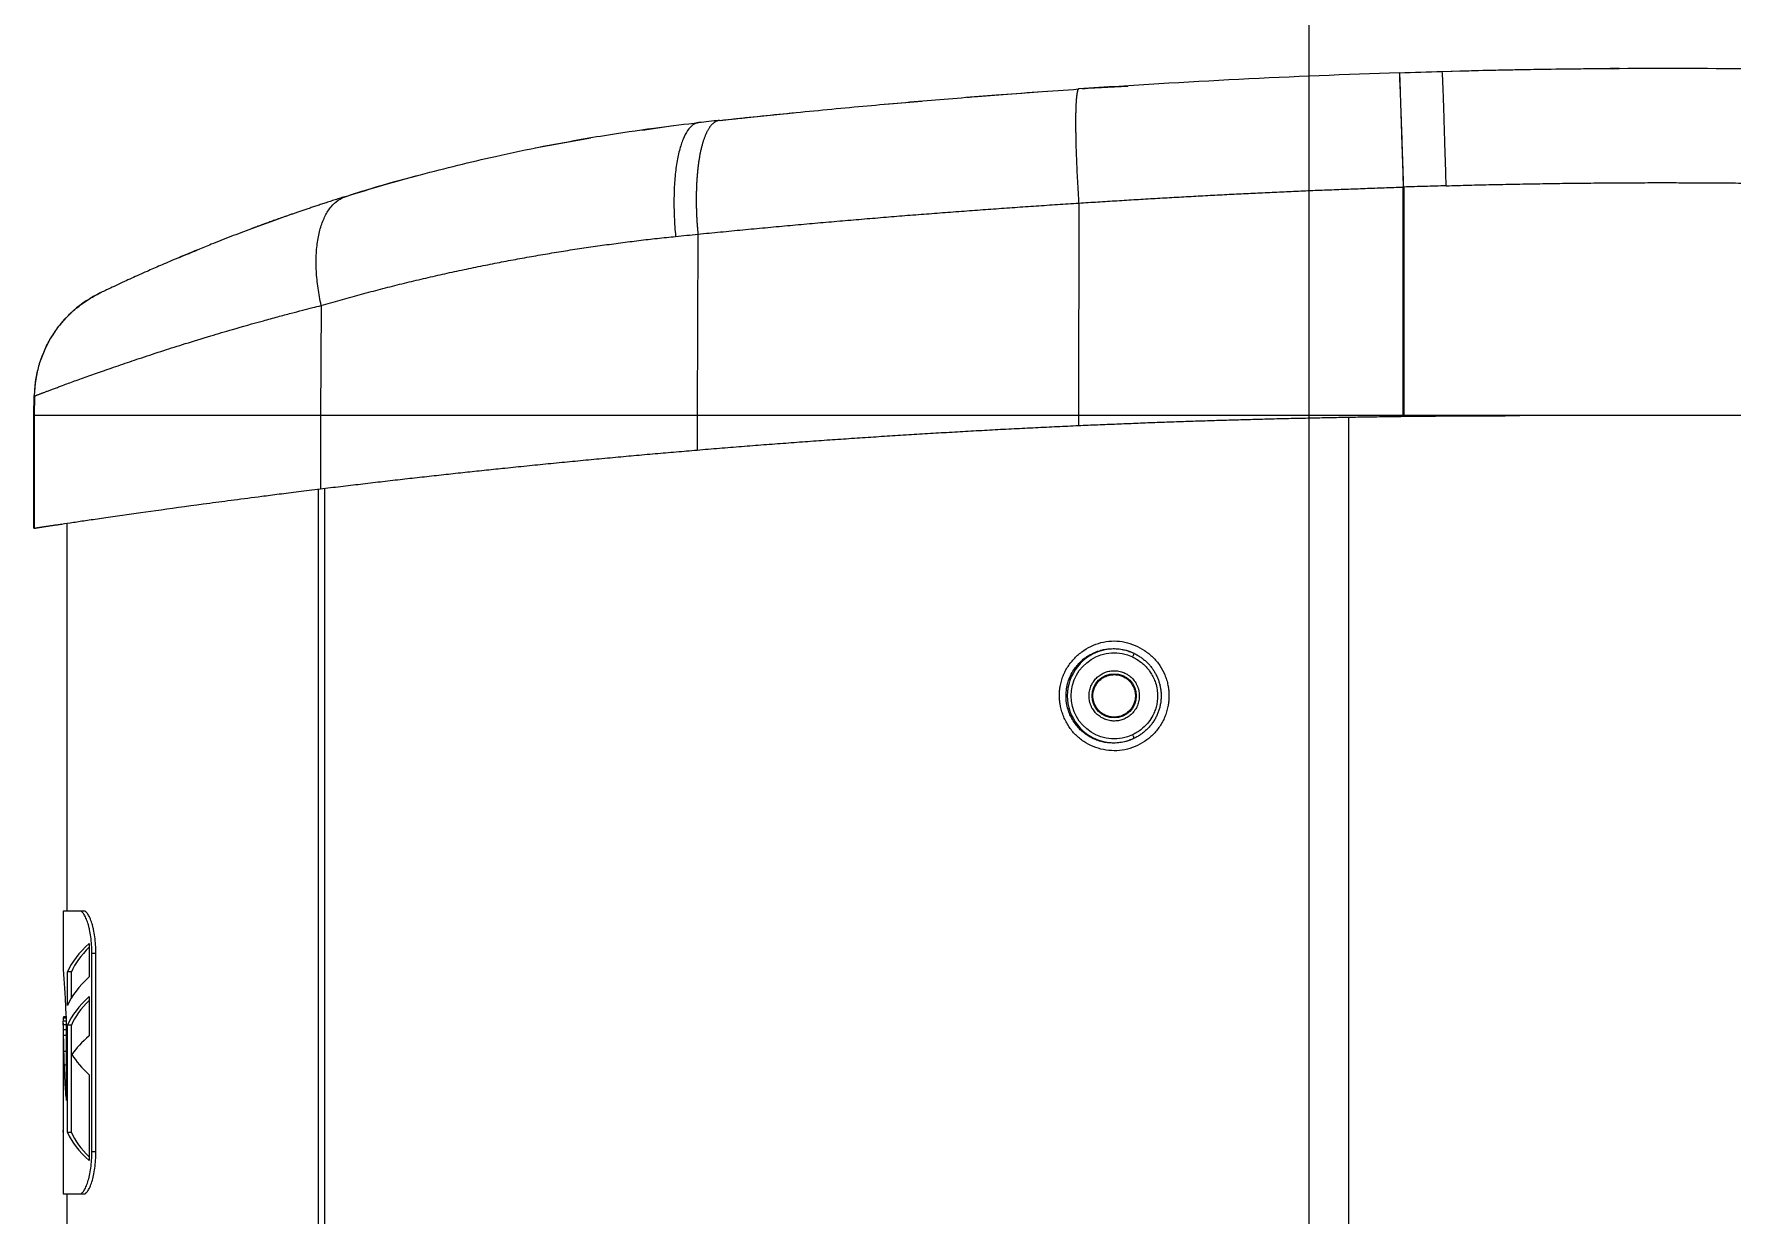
# Model space of a CAD drawing. Header units: centimetres. Extents: x 470464 to 524273, y 49611 to 59074.
# Drawn here: x 488081.25 to 488103.19, y 53992.74 to 54007.99 of the extents above; entities that cross this region are included whole.
import ezdxf

# ---------------------------------------------------------------- set-up
doc = ezdxf.new("R2010")
doc.units = ezdxf.units.CM
doc.header["$MEASUREMENT"] = 0
doc.linetypes.add('ACAD_ISO08W100', pattern=[36, 24, -3, 6, -3])
doc.linetypes.add('CHAIN', pattern=[0.3543, 0.2362, -0.0295, 0.0591, -0.0295])
doc.layers.add('Barış BABUR 23', color=1, linetype='ACAD_ISO08W100', lineweight=13)
doc.layers.add('vinç', color=7, linetype='Continuous')

# ---------------------------------------------------------------- blocks, each defined once
blk = doc.blocks.new('fdtrhrghrtsehserhtr')
at = {"color": 2, "linetype": 'Continuous', "lineweight": 25}
for p, q in [((427539.435, 71762.895), (427539.432, 71762.899)), ((427539.435, 71762.642), (427539.433, 71762.726)), ((427539.447, 71761.698), (427539.447, 71761.733)), ((427539.448, 71761.662), (427539.447, 71761.698)), ((427539.471, 71760.717), (427539.465, 71760.97)), ((427540.965, 71760.215), (427543.918, 71760.215)), ((427543.918, 71760.209), (427540.965, 71760.209)), ((427543.918, 71760.215), (427543.918, 71760.209)), ((427543.918, 71760.215), (427543.927, 71760.215)), ((427543.927, 71760.209), (427543.918, 71760.209)), ((427543.927, 71760.209), (427543.927, 71760.215)), ((427543.941, 71759.5), (427561.027, 71759.5)), ((427539.689, 71756.135), (427539.66, 71756.648)), ((427539.695, 71756.063), (427539.689, 71756.135)), ((427541.172, 71756.015), (427543.918, 71756.012)), ((427543.918, 71756.012), (427544.046, 71756.012)), ((427539.894, 71753.518), (427539.855, 71753.989)), ((427540.048, 71751.9), (427540.007, 71752.328)), ((427541.574, 71751.093), (427543.918, 71751.083)), ((427543.918, 71751.083), (427544.362, 71751.083)), ((427540.228, 71750.376), (427540.171, 71750.772)), ((427540.46, 71748.988), (427540.329, 71749.71)), ((427540.82, 71747.469), (427540.884, 71747.224)), ((427542.495, 71746.224), (427543.918, 71746.214)), ((427543.918, 71746.214), (427544.864, 71746.214)), ((427544.858, 71746.267), (427562.018, 71746.267)), ((427562.018, 71746.189), (427544.867, 71746.189)), ((427541.379, 71745.668), (427541.491, 71745.357)), ((427553.427, 71743.313), (427550.864, 71743.313)), ((427550.864, 71743.261), (427550.864, 71743.313)), ((427553.427, 71743.261), (427550.864, 71743.261)), ((427553.427, 71743.313), (427553.427, 71743.261)), ((427550.319, 71743.155), (427550.319, 71743.103)), ((427550.319, 71743.103), (427550.319, 71742.889)), ((427550.737, 71743.225), (427551.169, 71743.225)), ((427551.424, 71743.225), (427551.93, 71743.225)), ((427552.433, 71743.225), (427553.543, 71743.225)), ((427553.972, 71743.103), (427553.972, 71743.155)), ((427553.972, 71742.889), (427553.972, 71743.103)), ((427545.308, 71742.939), (427550.319, 71742.939)), ((427550.319, 71742.889), (427551.023, 71742.889)), ((427551.103, 71742.995), (427551.441, 71742.995)), ((427551.103, 71742.995), (427551.103, 71742.945)), ((427551.538, 71742.945), (427551.103, 71742.945)), ((427551.682, 71742.93), (427552.767, 71742.93)), ((427551.686, 71742.93), (427551.686, 71742.894)), ((427551.691, 71742.93), (427551.691, 71742.892)), ((427551.703, 71742.93), (427551.703, 71742.89)), ((427551.742, 71742.93), (427551.742, 71742.889)), ((427551.766, 71742.889), (427552.95, 71742.889)), ((427551.789, 71742.93), (427551.789, 71742.889)), ((427551.791, 71742.995), (427553.178, 71742.995)), ((427551.791, 71742.995), (427551.791, 71742.945)), ((427553.178, 71742.945), (427551.791, 71742.945)), ((427551.854, 71742.93), (427551.854, 71742.89)), ((427551.927, 71742.93), (427551.927, 71742.891)), ((427552.132, 71742.93), (427552.132, 71742.895)), ((427552.308, 71742.93), (427552.308, 71742.901)), ((427552.505, 71742.93), (427552.505, 71742.909)), ((427552.587, 71742.93), (427552.587, 71742.913)), ((427552.666, 71742.93), (427552.666, 71742.919)), ((427553.088, 71742.891), (427553.097, 71742.891)), ((427553.108, 71742.891), (427553.108, 71742.891)), ((427553.154, 71742.889), (427553.154, 71742.89)), ((427553.157, 71742.889), (427553.972, 71742.889)), ((427553.17, 71742.89), (427553.17, 71742.889)), ((427553.178, 71742.995), (427553.178, 71742.945)), ((427553.972, 71742.939), (427555.381, 71742.939)), ((427543.918, 71742.512), (427543.66, 71742.516)), ((427543.664, 71742.521), (427543.918, 71742.516)), ((427543.918, 71742.516), (427545.372, 71742.516)), ((427545.373, 71742.512), (427543.918, 71742.512))]:
    blk.add_line(p, q, dxfattribs=at)
at = {"color": 2, "linetype": 'Continuous', "lineweight": 25, "flags": 128}
for points in [[(427540.965, 71760.209), (427540.965, 71760.21), (427540.965, 71760.211), (427540.965, 71760.211), (427540.965, 71760.212), (427540.965, 71760.213), (427540.965, 71760.214), (427540.965, 71760.215), (427540.965, 71760.215)], [(427543.918, 71760.209), (427543.918, 71759.684), (427543.918, 71759.159), (427543.918, 71758.634), (427543.918, 71758.11), (427543.918, 71757.585), (427543.918, 71757.061), (427543.918, 71756.536), (427543.918, 71756.012)], [(427543.918, 71756.012), (427543.918, 71755.387), (427543.918, 71754.763), (427543.918, 71754.141), (427543.918, 71753.522), (427543.918, 71752.906), (427543.918, 71752.294), (427543.918, 71751.686), (427543.918, 71751.083)]]:
    blk.add_lwpolyline(points, dxfattribs=at)
at = {"color": 2, "linetype": 'Continuous', "lineweight": 25}
blk.add_circle((427547.538, 71756.473), 0.284, dxfattribs=at)
for centre, radius, start, end in [((427639.43, 71763.575), 100, 180.32659, 180.3884), ((427547.538, 71756.473), 0.606, 154.7488, 25.2512), ((427543.686, 71744.016), 1.5, 205.5197, 237.2598), ((427550.814, 71750.239), 7.35, 273.5946, 274.2278), ((427543.686, 71744.016), 1.5, 237.2598, 269)]:
    blk.add_arc(centre, radius, start, end, dxfattribs=at)
for centre, major_axis, ratio, start_param, end_param in [((427551.359, 71750.239), (0, 7.35), 0.282606, 2.837824, 3.018289), ((427551.359, 71750.239), (0, 7.3), 0.282606, 2.860496, 3.01744), ((427551.795, 71750.239), (0, 7.35), 0.28468, 2.837824, 3.018289), ((427552.048, 71750.239), (0, 7.35), 0.283945, 2.837824, 3.01797), ((427552.048, 71750.239), (0, 7.3), 0.283945, 2.860496, 3.017118), ((427552.515, 71750.239), (0, 7.35), 0.26621, 2.837824, 2.965483), ((427551.804, 71750.239), (0, 7.35), 0.286046, 3.317702, 3.445361), ((427552.923, 71750.239), (0, 7.3), 0.281938, 3.266067, 3.42269), ((427552.923, 71750.239), (0, 7.35), 0.281938, 3.265216, 3.445361), ((427551.023, 71750.239), (0, 7.35), 0.356784, 3.1411, 3.167858), ((427550.973, 71750.239), (0, 7.35), 0.617647, 3.167858, 3.186154), ((427550.943, 71750.239), (0, 7.35), 0.707317, 3.186154, 3.197192), ((427550.901, 71750.239), (0, 7.35), 0.811321, 3.197192, 3.204331), ((427550.719, 71750.239), (8.639, 0), 0.850746, 4.786177, 4.793864), ((427550.548, 71750.239), (10.733, 0), 0.684783, 4.793864, 4.802365), ((427549.702, 71750.239), (20.149, 0), 0.36478, 4.802365, 4.810197), ((427551.524, 71750.239), (0, 7.35), 0.20339, 3.239401, 3.247375), ((427551.703, 71750.239), (0, 7.35), 0.059524, 3.102235, 3.113535), ((427551.726, 71750.239), (0, 7.35), 0.171053, 3.113535, 3.123756), ((427551.76, 71750.239), (0, 7.35), 0.433333, 3.123756, 3.135857), ((427551.75, 71750.239), (0, 7.35), 0.915493, 3.147419, 3.156965), ((427551.717, 71750.239), (8.916, 0), 0.824324, 4.727762, 4.735964), ((427551.652, 71750.239), (11.67, 0), 0.629808, 4.735964, 4.753586), ((427551.691, 71750.239), (10.724, 0), 0.685393, 4.753586, 4.770009), ((427551.623, 71750.239), (11.891, 0), 0.61809, 4.770009, 4.786582), ((427551.683, 71750.239), (11.092, 0), 0.662651, 4.786582, 4.793999), ((427551.849, 71750.239), (9.046, 0), 0.8125, 4.793999, 4.80277), ((427552.072, 71750.239), (0, 7.35), 0.894737, 3.231974, 3.247375), ((427552.95, 71750.239), (0, 7.35), 0.821782, 3.141593, 3.164496), ((427553.309, 71750.239), (9.037, 0), 0.813333, 4.688948, 4.697151), ((427553.157, 71750.239), (0, 7.35), 0.309211, 3.119856, 3.140293)]:
    blk.add_ellipse(centre, major_axis=major_axis, ratio=ratio, start_param=start_param, end_param=end_param, dxfattribs=at)
for points, knots in [([(427539.471, 71760.713), (427539.436, 71761.931), (427539.423, 71763.15), (427539.442, 71765.551), (427539.473, 71766.733), (427539.556, 71768.652), (427539.596, 71769.389), (427539.675, 71770.585), (427539.708, 71771.045), (427539.781, 71771.964), (427539.821, 71772.423), (427539.921, 71773.494), (427539.984, 71774.105), (427540.101, 71775.149), (427540.152, 71775.582), (427540.207, 71776.015)], [0, 0, 0, 0, 36.001793, 36.001793, 70.912622, 70.912622, 92.73189, 92.73189, 106.368933, 106.368933, 120.005975, 120.005975, 138.1999, 138.1999, 151.116095, 151.116095, 151.116095, 151.116095]), ([(427540.949, 71760.764), (427540.946, 71760.862), (427540.94, 71761.057), (427540.933, 71761.351), (427540.927, 71761.644), (427540.922, 71761.938), (427540.917, 71762.231), (427540.914, 71762.525), (427540.911, 71762.818), (427540.909, 71763.111), (427540.908, 71763.405), (427540.908, 71763.698), (427540.909, 71763.992), (427540.91, 71764.285), (427540.913, 71764.578), (427540.916, 71764.872), (427540.92, 71765.165), (427540.925, 71765.458), (427540.931, 71765.752), (427540.938, 71766.045), (427540.945, 71766.338), (427540.954, 71766.632), (427540.963, 71766.925), (427540.973, 71767.218), (427540.985, 71767.512), (427540.996, 71767.805), (427541.009, 71768.098), (427541.027, 71768.489), (427541.052, 71768.976), (427541.085, 71769.561), (427541.122, 71770.146), (427541.162, 71770.73), (427541.206, 71771.314), (427541.253, 71771.898), (427541.303, 71772.482), (427541.357, 71773.065), (427541.414, 71773.648), (427541.474, 71774.231), (427541.538, 71774.813), (427541.606, 71775.395), (427541.653, 71775.783), (427541.677, 71775.977)], [0, 0, 0, 0, 0.019235, 0.038468, 0.0577, 0.076932, 0.096162, 0.115391, 0.134621, 0.153849, 0.173078, 0.192306, 0.211535, 0.230764, 0.249993, 0.269223, 0.288454, 0.307685, 0.326918, 0.346152, 0.365388, 0.384625, 0.403864, 0.423105, 0.442348, 0.461594, 0.480842, 0.500092, 0.538519, 0.576945, 0.615373, 0.653803, 0.692237, 0.730675, 0.769121, 0.807574, 0.846035, 0.884508, 0.922992, 0.961489, 1, 1, 1, 1]), ([(427543.918, 71776.016), (427543.918, 71775.863), (427543.918, 71775.556), (427543.918, 71775.095), (427543.918, 71774.634), (427543.918, 71774.173), (427543.918, 71773.712), (427543.918, 71773.251), (427543.918, 71772.79), (427543.918, 71772.329), (427543.918, 71771.868), (427543.918, 71771.407), (427543.918, 71770.946), (427543.918, 71770.485), (427543.918, 71770.024), (427543.918, 71769.562), (427543.918, 71769.101), (427543.918, 71768.64), (427543.918, 71768.178), (427543.918, 71767.717), (427543.918, 71767.255), (427543.918, 71766.794), (427543.918, 71766.332), (427543.918, 71765.87), (427543.918, 71765.409), (427543.918, 71764.947), (427543.918, 71764.485), (427543.918, 71764.023), (427543.918, 71763.562), (427543.918, 71763.1), (427543.918, 71762.638), (427543.918, 71762.176), (427543.918, 71761.868), (427543.918, 71761.714)], [0, 0, 0, 0, 0.032269, 0.064537, 0.096802, 0.129065, 0.161326, 0.193585, 0.225844, 0.2581, 0.290356, 0.322611, 0.354864, 0.387118, 0.41937, 0.451622, 0.483874, 0.516126, 0.548378, 0.58063, 0.612882, 0.645136, 0.677389, 0.709644, 0.7419, 0.774156, 0.806415, 0.838674, 0.870935, 0.903198, 0.935463, 0.967731, 1, 1, 1, 1]), ([(427539.442, 71762.907), (427539.439, 71762.911), (427539.433, 71762.918), (427539.432, 71762.927), (427539.432, 71762.933)], [0, 0, 0, 0, 0.440419, 1, 1, 1, 1]), ([(427539.463, 71760.991), (427539.463, 71761.008), (427539.462, 71761.046), (427539.457, 71761.225), (427539.451, 71761.503), (427539.444, 71761.882), (427539.437, 71762.35), (427539.433, 71762.738), (427539.432, 71762.933)], [0, 0, 0, 0, 0.138755, 0.31104, 0.483321, 0.655531, 0.827795, 1, 1, 1, 1]), ([(427539.432, 71762.899), (427539.432, 71762.897), (427539.432, 71762.893), (427539.433, 71762.888), (427539.434, 71762.884), (427539.435, 71762.881), (427539.436, 71762.88)], [0, 0, 0, 0, 0.313004, 0.584001, 0.812995, 1, 1, 1, 1]), ([(427543.927, 71760.215), (427543.926, 71760.315), (427543.924, 71760.515), (427543.921, 71760.815), (427543.92, 71761.115), (427543.919, 71761.414), (427543.918, 71761.614), (427543.918, 71761.714)], [0, 0, 0, 0, 0.200183, 0.400273, 0.600272, 0.80018, 1, 1, 1, 1]), ([(427540.949, 71760.764), (427540.862, 71760.762), (427540.776, 71760.759), (427540.606, 71760.754), (427540.522, 71760.751), (427540.361, 71760.746), (427540.282, 71760.744), (427540.134, 71760.739), (427540.063, 71760.737), (427539.931, 71760.733), (427539.87, 71760.73), (427539.76, 71760.727), (427539.711, 71760.725), (427539.625, 71760.721), (427539.589, 71760.72), (427539.53, 71760.717), (427539.508, 71760.716), (427539.478, 71760.714), (427539.471, 71760.714), (427539.471, 71760.713)], [0, 0, 0, 0, 0.111111, 0.111111, 0.222222, 0.222222, 0.333333, 0.333333, 0.444444, 0.444444, 0.555556, 0.555556, 0.666667, 0.666667, 0.777778, 0.777778, 0.888889, 0.888889, 1, 1, 1, 1]), ([(427540.949, 71760.764), (427540.951, 71760.673), (427540.957, 71760.49), (427540.962, 71760.307), (427540.965, 71760.215)], [0, 0, 0, 0, 0.5, 1, 1, 1, 1]), ([(427540.965, 71760.215), (427540.879, 71760.212), (427540.793, 71760.209), (427540.623, 71760.204), (427540.539, 71760.201), (427540.378, 71760.195), (427540.299, 71760.193), (427540.151, 71760.187), (427540.08, 71760.185), (427539.948, 71760.18), (427539.888, 71760.178), (427539.777, 71760.174), (427539.728, 71760.172), (427539.642, 71760.169), (427539.606, 71760.167), (427539.547, 71760.165), (427539.525, 71760.164), (427539.495, 71760.162), (427539.488, 71760.162), (427539.488, 71760.161)], [0, 0, 0, 0, 0.111111, 0.111111, 0.222222, 0.222222, 0.333333, 0.333333, 0.444444, 0.444444, 0.555556, 0.555556, 0.666667, 0.666667, 0.777778, 0.777778, 0.888889, 0.888889, 1, 1, 1, 1]), ([(427539.488, 71760.161), (427539.488, 71760.161), (427539.495, 71760.162), (427539.525, 71760.162), (427539.547, 71760.163), (427539.606, 71760.165), (427539.642, 71760.166), (427539.728, 71760.169), (427539.777, 71760.17), (427539.888, 71760.174), (427539.948, 71760.176), (427540.08, 71760.18), (427540.151, 71760.182), (427540.299, 71760.187), (427540.378, 71760.19), (427540.539, 71760.195), (427540.623, 71760.198), (427540.793, 71760.203), (427540.879, 71760.206), (427540.965, 71760.209)], [0, 0, 0, 0, 0.111111, 0.111111, 0.222222, 0.222222, 0.333333, 0.333333, 0.444444, 0.444444, 0.555556, 0.555556, 0.666667, 0.666667, 0.777778, 0.777778, 0.888889, 0.888889, 1, 1, 1, 1]), ([(427541.172, 71756.015), (427541.167, 71756.097), (427541.156, 71756.262), (427541.141, 71756.509), (427541.126, 71756.756), (427541.111, 71757.003), (427541.097, 71757.25), (427541.083, 71757.497), (427541.07, 71757.744), (427541.057, 71757.991), (427541.045, 71758.238), (427541.033, 71758.484), (427541.022, 71758.731), (427541.011, 71758.977), (427541.001, 71759.224), (427540.992, 71759.47), (427540.982, 71759.717), (427540.974, 71759.963), (427540.968, 71760.127), (427540.965, 71760.209)], [0, 0, 0, 0, 0.059046, 0.118063, 0.177051, 0.236011, 0.294943, 0.353846, 0.412722, 0.47157, 0.530391, 0.589184, 0.647951, 0.706691, 0.765405, 0.824092, 0.882754, 0.94139, 1, 1, 1, 1]), ([(427544.046, 71756.012), (427544.042, 71756.095), (427544.035, 71756.259), (427544.025, 71756.506), (427544.015, 71756.753), (427544.005, 71756.999), (427543.997, 71757.246), (427543.988, 71757.493), (427543.98, 71757.74), (427543.973, 71757.987), (427543.966, 71758.234), (427543.959, 71758.481), (427543.953, 71758.728), (427543.948, 71758.975), (427543.943, 71759.222), (427543.938, 71759.469), (427543.934, 71759.715), (427543.93, 71759.962), (427543.928, 71760.127), (427543.927, 71760.209)], [0, 0, 0, 0, 0.0588982, 0.117786, 0.1766636, 0.2355312, 0.294389, 0.3532373, 0.4120762, 0.470906, 0.5297269, 0.5885392, 0.6473429, 0.7061384, 0.7649259, 0.8237056, 0.8824777, 0.9412424, 1, 1, 1, 1]), ([(427547.538, 71755.765), (427547.53, 71755.765), (427547.514, 71755.765), (427547.491, 71755.766), (427547.468, 71755.768), (427547.445, 71755.771), (427547.422, 71755.774), (427547.383, 71755.781), (427547.33, 71755.794), (427547.265, 71755.818), (427547.203, 71755.849), (427547.124, 71755.897), (427547.035, 71755.972), (427546.947, 71756.08), (427546.88, 71756.202), (427546.838, 71756.335), (427546.824, 71756.473), (427546.84, 71756.611), (427546.882, 71756.744), (427546.938, 71756.846), (427546.992, 71756.921), (427547.054, 71756.991), (427547.142, 71757.066), (427547.245, 71757.121), (427547.332, 71757.152), (427547.392, 71757.167), (427547.446, 71757.175), (427547.492, 71757.18), (427547.523, 71757.181), (427547.538, 71757.181)], [0, 0, 0, 0, 0.010461, 0.020916, 0.031379, 0.041861, 0.052372, 0.062925, 0.094584, 0.125645, 0.156672, 0.188107, 0.250619, 0.313235, 0.375756, 0.438074, 0.500349, 0.562621, 0.625112, 0.687732, 0.719136, 0.750311, 0.812968, 0.874906, 0.906136, 0.937472, 0.958403, 0.979216, 1, 1, 1, 1]), ([(427546.99, 71756.731), (427546.994, 71756.739), (427547.001, 71756.753), (427547.013, 71756.775), (427547.025, 71756.796), (427547.039, 71756.816), (427547.053, 71756.835), (427547.068, 71756.854), (427547.083, 71756.873), (427547.099, 71756.891), (427547.116, 71756.908), (427547.133, 71756.924), (427547.151, 71756.94), (427547.17, 71756.955), (427547.189, 71756.969), (427547.209, 71756.982), (427547.229, 71756.995), (427547.249, 71757.006), (427547.27, 71757.017), (427547.291, 71757.027), (427547.313, 71757.037), (427547.335, 71757.045), (427547.357, 71757.052), (427547.379, 71757.059), (427547.402, 71757.065), (427547.424, 71757.069), (427547.447, 71757.073), (427547.47, 71757.076), (427547.493, 71757.079), (427547.515, 71757.08), (427547.531, 71757.08), (427547.538, 71757.08)], [0, 0, 0, 0, 0.035658, 0.071272, 0.106811, 0.142249, 0.17756, 0.212717, 0.24771, 0.2826, 0.317468, 0.352375, 0.387277, 0.42214, 0.456936, 0.491637, 0.526218, 0.560644, 0.594896, 0.629036, 0.663128, 0.697176, 0.731156, 0.765044, 0.798838, 0.832548, 0.866184, 0.899756, 0.933272, 0.966698, 1, 1, 1, 1]), ([(427547.538, 71757.181), (427547.546, 71757.181), (427547.562, 71757.181), (427547.585, 71757.18), (427547.608, 71757.178), (427547.631, 71757.175), (427547.654, 71757.172), (427547.693, 71757.165), (427547.745, 71757.151), (427547.811, 71757.128), (427547.874, 71757.098), (427547.954, 71757.05), (427548.044, 71756.976), (427548.132, 71756.867), (427548.198, 71756.744), (427548.239, 71756.611), (427548.252, 71756.472), (427548.237, 71756.333), (427548.197, 71756.2), (427548.131, 71756.077), (427548.044, 71755.969), (427547.953, 71755.896), (427547.873, 71755.85), (427547.81, 71755.82), (427547.744, 71755.797), (427547.684, 71755.781), (427547.63, 71755.772), (427547.584, 71755.766), (427547.553, 71755.765), (427547.538, 71755.765)], [0, 0, 0, 0, 0.010426, 0.020849, 0.03128, 0.04173, 0.052211, 0.062733, 0.094152, 0.125506, 0.156807, 0.188198, 0.250566, 0.312885, 0.375417, 0.437955, 0.500374, 0.562797, 0.625266, 0.687642, 0.749868, 0.812089, 0.843184, 0.87465, 0.905963, 0.937393, 0.958359, 0.979201, 1, 1, 1, 1]), ([(427547.538, 71757.08), (427547.547, 71757.08), (427547.564, 71757.08), (427547.589, 71757.078), (427547.614, 71757.076), (427547.639, 71757.072), (427547.663, 71757.067), (427547.688, 71757.062), (427547.712, 71757.055), (427547.735, 71757.047), (427547.758, 71757.039), (427547.781, 71757.029), (427547.811, 71757.015), (427547.849, 71756.995), (427547.892, 71756.966), (427547.932, 71756.934), (427547.97, 71756.899), (427548.004, 71756.861), (427548.035, 71756.82), (427548.063, 71756.777), (427548.079, 71756.747), (427548.086, 71756.731)], [0, 0, 0, 0, 0.036825, 0.073646, 0.110433, 0.147151, 0.183767, 0.220251, 0.256568, 0.29269, 0.328589, 0.364298, 0.399919, 0.475312, 0.550762, 0.625985, 0.700725, 0.775484, 0.850451, 0.925376, 1, 1, 1, 1]), ([(427547.035, 71756.71), (427547.039, 71756.719), (427547.044, 71756.728), (427547.066, 71756.769), (427547.086, 71756.799), (427547.123, 71756.845), (427547.138, 71756.862), (427547.168, 71756.89), (427547.182, 71756.903), (427547.212, 71756.926), (427547.227, 71756.937), (427547.263, 71756.96), (427547.284, 71756.972), (427547.327, 71756.992), (427547.349, 71757.001), (427547.4, 71757.017), (427547.429, 71757.024), (427547.485, 71757.032), (427547.512, 71757.034), (427547.566, 71757.034), (427547.593, 71757.032), (427547.641, 71757.025), (427547.662, 71757.02), (427547.703, 71757.009), (427547.724, 71757.002), (427547.776, 71756.981), (427547.807, 71756.965), (427547.863, 71756.928), (427547.89, 71756.908), (427547.932, 71756.868), (427547.949, 71756.85), (427547.981, 71756.812), (427547.996, 71756.791), (427548.021, 71756.751), (427548.032, 71756.731), (427548.042, 71756.71)], [0, 0, 0, 0, 0.150352, 0.150352, 0.687975, 0.687975, 1.023989, 1.023989, 1.306849, 1.306849, 1.589708, 1.589708, 1.943282, 1.943282, 2.296857, 2.296857, 2.738824, 2.738824, 3.141593, 3.141593, 3.544361, 3.544361, 3.866576, 3.866576, 4.18879, 4.18879, 4.704334, 4.704334, 5.197338, 5.197338, 5.569962, 5.569962, 5.942586, 5.942586, 6.283185, 6.283185, 6.283185, 6.283185]), ([(427546.948, 71756.308), (427546.938, 71756.344), (427546.932, 71756.382), (427546.928, 71756.445), (427546.927, 71756.472), (427546.931, 71756.525), (427546.934, 71756.551), (427546.943, 71756.598), (427546.948, 71756.618), (427546.96, 71756.659), (427546.967, 71756.679), (427546.98, 71756.709), (427546.985, 71756.72), (427546.99, 71756.731)], [26.692962, 26.692962, 26.692962, 26.692962, 27.802728, 27.802728, 28.581793, 28.581793, 29.360858, 29.360858, 29.984109, 29.984109, 30.607361, 30.607361, 30.967095, 30.967095, 30.967095, 30.967095]), ([(427547.538, 71755.916), (427547.348, 71755.916), (427547.17, 71756.014), (427546.966, 71756.336), (427546.954, 71756.538), (427547.035, 71756.71)], [0, 0, 0, 0, 0.5, 0.5, 1, 1, 1, 1]), ([(427546.99, 71756.731), (427546.991, 71756.731), (427546.993, 71756.73), (427546.998, 71756.728), (427547.001, 71756.726), (427547.009, 71756.722), (427547.014, 71756.72), (427547.024, 71756.715), (427547.03, 71756.713), (427547.035, 71756.71)], [0, 0, 0, 0, 0.25, 0.25, 0.5, 0.5, 0.75, 0.75, 1, 1, 1, 1]), ([(427547.707, 71756.195), (427547.702, 71756.192), (427547.692, 71756.186), (427547.676, 71756.178), (427547.66, 71756.171), (427547.644, 71756.165), (427547.627, 71756.16), (427547.61, 71756.156), (427547.577, 71756.149), (427547.527, 71756.146), (427547.461, 71756.155), (427547.398, 71756.177), (427547.342, 71756.211), (427547.296, 71756.254), (427547.259, 71756.303), (427547.232, 71756.358), (427547.216, 71756.419), (427547.211, 71756.484), (427547.22, 71756.55), (427547.242, 71756.613), (427547.271, 71756.66), (427547.298, 71756.693), (427547.32, 71756.714), (427547.344, 71756.734), (427547.361, 71756.745), (427547.369, 71756.751)], [0, 0, 0, 0, 0.017281, 0.034439, 0.051523, 0.068584, 0.085672, 0.102838, 0.120131, 0.185084, 0.250089, 0.315041, 0.380046, 0.440004, 0.500014, 0.559972, 0.619983, 0.684935, 0.74994, 0.814892, 0.879897, 0.910049, 0.939936, 0.96983, 1, 1, 1, 1]), ([(427547.681, 71756.238), (427547.676, 71756.235), (427547.666, 71756.23), (427547.65, 71756.222), (427547.635, 71756.216), (427547.618, 71756.21), (427547.602, 71756.206), (427547.572, 71756.2), (427547.529, 71756.196), (427547.473, 71756.204), (427547.42, 71756.223), (427547.373, 71756.252), (427547.333, 71756.288), (427547.302, 71756.329), (427547.28, 71756.376), (427547.266, 71756.428), (427547.262, 71756.482), (427547.27, 71756.538), (427547.288, 71756.591), (427547.314, 71756.633), (427547.341, 71756.665), (427547.367, 71756.688), (427547.386, 71756.701), (427547.396, 71756.707)], [0, 0, 0, 0, 0.020146, 0.040137, 0.06005, 0.079967, 0.099968, 0.120131, 0.185081, 0.250093, 0.315044, 0.380056, 0.440012, 0.500029, 0.559985, 0.620002, 0.684952, 0.749965, 0.814915, 0.879927, 0.920045, 0.959855, 1, 1, 1, 1]), ([(427547.369, 71756.751), (427547.374, 71756.754), (427547.385, 71756.759), (427547.4, 71756.767), (427547.416, 71756.774), (427547.433, 71756.78), (427547.449, 71756.786), (427547.466, 71756.79), (427547.499, 71756.797), (427547.55, 71756.8), (427547.616, 71756.791), (427547.679, 71756.769), (427547.734, 71756.735), (427547.781, 71756.692), (427547.818, 71756.643), (427547.845, 71756.587), (427547.861, 71756.526), (427547.866, 71756.462), (427547.856, 71756.395), (427547.834, 71756.333), (427547.805, 71756.286), (427547.778, 71756.253), (427547.757, 71756.231), (427547.733, 71756.212), (427547.716, 71756.201), (427547.707, 71756.195)], [0, 0, 0, 0, 0.017281, 0.034439, 0.051523, 0.068584, 0.085672, 0.102838, 0.120131, 0.185084, 0.250089, 0.315041, 0.380046, 0.440004, 0.500014, 0.559972, 0.619983, 0.684935, 0.74994, 0.814892, 0.879897, 0.910049, 0.939936, 0.96983, 1, 1, 1, 1]), ([(427547.396, 71756.707), (427547.401, 71756.71), (427547.411, 71756.716), (427547.426, 71756.724), (427547.442, 71756.73), (427547.458, 71756.736), (427547.475, 71756.74), (427547.505, 71756.746), (427547.548, 71756.749), (427547.604, 71756.741), (427547.657, 71756.723), (427547.704, 71756.694), (427547.743, 71756.658), (427547.774, 71756.616), (427547.797, 71756.57), (427547.811, 71756.518), (427547.815, 71756.463), (427547.807, 71756.407), (427547.788, 71756.354), (427547.763, 71756.312), (427547.735, 71756.281), (427547.71, 71756.257), (427547.691, 71756.245), (427547.681, 71756.238)], [0, 0, 0, 0, 0.020146, 0.040137, 0.06005, 0.079967, 0.099968, 0.120131, 0.185081, 0.250093, 0.315044, 0.380056, 0.440012, 0.500029, 0.559985, 0.620002, 0.684952, 0.749965, 0.814915, 0.879927, 0.920045, 0.959855, 1, 1, 1, 1]), ([(427548.042, 71756.71), (427548.123, 71756.538), (427548.11, 71756.336), (427547.906, 71756.014), (427547.729, 71755.916), (427547.538, 71755.916)], [0, 0, 0, 0, 0.5, 0.5, 1, 1, 1, 1]), ([(427548.042, 71756.71), (427548.047, 71756.713), (427548.052, 71756.715), (427548.063, 71756.72), (427548.067, 71756.722), (427548.075, 71756.726), (427548.079, 71756.728), (427548.084, 71756.73), (427548.086, 71756.731), (427548.086, 71756.731)], [0, 0, 0, 0, 0.25, 0.25, 0.5, 0.5, 0.75, 0.75, 1, 1, 1, 1]), ([(427548.086, 71756.731), (427548.088, 71756.729), (427548.089, 71756.727), (427548.099, 71756.706), (427548.107, 71756.686), (427548.117, 71756.656), (427548.12, 71756.646), (427548.123, 71756.636)], [6.6818, 6.6818, 6.6818, 6.6818, 6.75468, 6.75468, 7.378779, 7.378779, 7.688389, 7.688389, 7.688389, 7.688389]), ([(427548.123, 71756.636), (427548.126, 71756.626), (427548.129, 71756.616), (427548.138, 71756.58), (427548.142, 71756.553), (427548.148, 71756.501), (427548.149, 71756.474), (427548.148, 71756.406), (427548.142, 71756.363), (427548.126, 71756.296), (427548.119, 71756.271), (427548.102, 71756.227), (427548.094, 71756.208), (427548.076, 71756.171), (427548.065, 71756.153), (427548.04, 71756.114), (427548.025, 71756.092), (427547.995, 71756.055), (427547.98, 71756.039), (427547.948, 71756.008), (427547.931, 71755.994), (427547.892, 71755.963), (427547.869, 71755.947), (427547.824, 71755.921), (427547.803, 71755.911), (427547.76, 71755.892), (427547.738, 71755.884), (427547.687, 71755.868), (427547.657, 71755.862), (427547.598, 71755.853), (427547.568, 71755.851), (427547.538, 71755.851)], [7.688389, 7.688389, 7.688389, 7.688389, 8.002878, 8.002878, 8.783002, 8.783002, 9.563125, 9.563125, 10.810787, 10.810787, 11.590576, 11.590576, 12.200144, 12.200144, 12.809713, 12.809713, 13.571673, 13.571673, 14.222632, 14.222632, 14.873591, 14.873591, 15.687289, 15.687289, 16.381768, 16.381768, 17.076248, 17.076248, 17.944347, 17.944347, 18.829345, 18.829345, 18.829345, 18.829345]), ([(427547.538, 71755.851), (427547.478, 71755.851), (427547.417, 71755.86), (427547.331, 71755.886), (427547.304, 71755.897), (427547.251, 71755.922), (427547.225, 71755.936), (427547.181, 71755.966), (427547.162, 71755.98), (427547.127, 71756.01), (427547.11, 71756.026), (427547.075, 71756.063), (427547.057, 71756.085), (427547.028, 71756.126), (427547.016, 71756.144), (427546.995, 71756.183), (427546.985, 71756.203), (427546.966, 71756.247), (427546.958, 71756.272), (427546.95, 71756.3), (427546.949, 71756.304), (427546.948, 71756.308)], [18.829345, 18.829345, 18.829345, 18.829345, 20.599341, 20.599341, 21.458273, 21.458273, 22.317206, 22.317206, 23.004352, 23.004352, 23.691497, 23.691497, 24.507351, 24.507351, 25.160035, 25.160035, 25.812718, 25.812718, 26.578106, 26.578106, 26.692962, 26.692962, 26.692962, 26.692962]), ([(427539.698, 71756.015), (427539.698, 71756.014), (427539.698, 71756.013), (427539.7, 71756.01), (427539.702, 71756.008), (427539.705, 71756.006), (427539.709, 71756.004), (427539.714, 71756.002), (427539.719, 71756), (427539.725, 71755.998), (427539.732, 71755.996), (427539.74, 71755.995), (427539.748, 71755.993), (427539.757, 71755.992), (427539.766, 71755.99), (427539.776, 71755.989), (427539.786, 71755.988), (427539.797, 71755.986), (427539.808, 71755.985), (427539.82, 71755.984), (427539.832, 71755.983), (427539.844, 71755.982), (427539.857, 71755.981), (427539.87, 71755.98), (427539.883, 71755.98), (427539.897, 71755.979), (427539.91, 71755.978), (427539.924, 71755.978), (427539.938, 71755.977), (427539.953, 71755.977), (427539.967, 71755.976), (427539.982, 71755.976), (427539.997, 71755.976), (427540.011, 71755.975), (427540.026, 71755.975), (427540.041, 71755.975), (427540.056, 71755.975), (427540.071, 71755.974), (427540.086, 71755.974), (427540.101, 71755.974), (427540.116, 71755.974), (427540.145, 71755.974), (427540.189, 71755.974), (427540.25, 71755.975), (427540.314, 71755.976), (427540.379, 71755.977), (427540.447, 71755.979), (427540.516, 71755.981), (427540.587, 71755.984), (427540.658, 71755.987), (427540.731, 71755.99), (427540.804, 71755.993), (427540.877, 71755.997), (427540.951, 71756.001), (427541.025, 71756.006), (427541.099, 71756.01), (427541.148, 71756.013), (427541.172, 71756.015)], [0, 0, 0, 0, 0.015883, 0.031593, 0.04713, 0.062493, 0.077683, 0.092699, 0.107541, 0.12221, 0.136706, 0.151028, 0.165177, 0.179152, 0.192954, 0.206582, 0.220037, 0.233318, 0.246426, 0.25936, 0.272121, 0.284708, 0.297122, 0.309363, 0.321429, 0.333323, 0.345043, 0.356589, 0.367962, 0.379162, 0.390188, 0.40104, 0.411719, 0.422225, 0.432557, 0.442715, 0.4527, 0.462512, 0.47215, 0.481615, 0.490906, 0.500024, 0.535056, 0.569846, 0.604393, 0.638696, 0.672757, 0.706575, 0.740149, 0.773481, 0.80657, 0.839416, 0.872019, 0.904378, 0.936495, 0.968369, 1, 1, 1, 1]), ([(427540.104, 71751.372), (427540.073, 71751.662), (427540.042, 71751.955), (427539.983, 71752.554), (427539.953, 71752.861), (427539.898, 71753.463), (427539.872, 71753.758), (427539.822, 71754.351), (427539.798, 71754.649), (427539.748, 71755.302), (427539.722, 71755.658), (427539.698, 71756.015)], [61.908779, 61.908779, 61.908779, 61.908779, 70.946146, 70.946146, 80.304608, 80.304608, 89.22697, 89.22697, 98.149332, 98.149332, 108.734745, 108.734745, 108.734745, 108.734745]), ([(427541.574, 71751.093), (427541.569, 71751.142), (427541.559, 71751.238), (427541.545, 71751.384), (427541.531, 71751.528), (427541.517, 71751.673), (427541.503, 71751.818), (427541.49, 71751.962), (427541.476, 71752.105), (427541.463, 71752.249), (427541.45, 71752.392), (427541.437, 71752.535), (427541.425, 71752.677), (427541.412, 71752.819), (427541.4, 71752.961), (427541.388, 71753.103), (427541.376, 71753.244), (427541.365, 71753.384), (427541.349, 71753.571), (427541.33, 71753.803), (427541.309, 71754.081), (427541.287, 71754.359), (427541.267, 71754.636), (427541.247, 71754.913), (427541.227, 71755.19), (427541.208, 71755.465), (427541.19, 71755.74), (427541.178, 71755.923), (427541.172, 71756.015)], [0, 0, 0, 0, 0.030322, 0.060527, 0.090615, 0.120586, 0.150441, 0.180178, 0.209799, 0.239303, 0.268691, 0.297961, 0.327115, 0.356152, 0.385073, 0.413877, 0.442564, 0.471135, 0.499589, 0.556008, 0.612222, 0.668231, 0.724035, 0.779636, 0.835032, 0.890225, 0.945214, 1, 1, 1, 1]), ([(427544.362, 71751.083), (427544.358, 71751.131), (427544.35, 71751.227), (427544.338, 71751.371), (427544.327, 71751.514), (427544.315, 71751.657), (427544.304, 71751.801), (427544.293, 71751.944), (427544.282, 71752.086), (427544.272, 71752.229), (427544.261, 71752.371), (427544.251, 71752.514), (427544.24, 71752.656), (427544.23, 71752.797), (427544.221, 71752.939), (427544.211, 71753.08), (427544.201, 71753.221), (427544.192, 71753.362), (427544.18, 71753.549), (427544.165, 71753.782), (427544.148, 71754.062), (427544.132, 71754.342), (427544.116, 71754.621), (427544.1, 71754.9), (427544.086, 71755.179), (427544.072, 71755.457), (427544.058, 71755.735), (427544.05, 71755.92), (427544.046, 71756.012)], [0, 0, 0, 0, 0.0299405, 0.0597877, 0.0895415, 0.1192021, 0.1487694, 0.1782435, 0.2076243, 0.236912, 0.2661065, 0.2952079, 0.3242162, 0.3531315, 0.3819536, 0.4106828, 0.439319, 0.4678622, 0.4963125, 0.552952, 0.6094223, 0.6657238, 0.7218566, 0.7778211, 0.8336174, 0.8892459, 0.9447066, 1, 1, 1, 1]), ([(427539.805, 71754.567), (427539.801, 71754.613), (427539.772, 71754.955), (427539.749, 71755.302), (427539.728, 71755.603)], [0, 0, 0, 0, 0.13456, 1, 1, 1, 1]), ([(427540.011, 71752.283), (427540.011, 71752.282), (427540.01, 71752.279), (427540.011, 71752.277), (427540.011, 71752.276)], [0, 0, 0, 0, 0.496701, 1, 1, 1, 1]), ([(427540.103, 71751.379), (427540.098, 71751.428), (427540.085, 71751.551), (427540.065, 71751.742), (427540.054, 71751.847), (427540.048, 71751.9)], [0, 0, 0, 0, 0.251444, 0.625437, 1, 1, 1, 1]), ([(427540.104, 71751.372), (427540.104, 71751.369), (427540.105, 71751.362), (427540.107, 71751.351), (427540.111, 71751.341), (427540.115, 71751.331), (427540.12, 71751.321), (427540.126, 71751.312), (427540.132, 71751.302), (427540.139, 71751.293), (427540.148, 71751.284), (427540.156, 71751.275), (427540.166, 71751.266), (427540.176, 71751.257), (427540.187, 71751.249), (427540.199, 71751.241), (427540.211, 71751.233), (427540.224, 71751.225), (427540.238, 71751.217), (427540.252, 71751.21), (427540.267, 71751.202), (427540.283, 71751.195), (427540.299, 71751.189), (427540.315, 71751.182), (427540.332, 71751.175), (427540.35, 71751.169), (427540.368, 71751.163), (427540.387, 71751.157), (427540.406, 71751.151), (427540.425, 71751.146), (427540.445, 71751.141), (427540.466, 71751.136), (427540.487, 71751.131), (427540.508, 71751.126), (427540.529, 71751.122), (427540.551, 71751.117), (427540.574, 71751.113), (427540.596, 71751.11), (427540.619, 71751.106), (427540.642, 71751.102), (427540.666, 71751.099), (427540.689, 71751.096), (427540.713, 71751.093), (427540.737, 71751.09), (427540.762, 71751.088), (427540.786, 71751.086), (427540.811, 71751.083), (427540.836, 71751.082), (427540.861, 71751.08), (427540.886, 71751.078), (427540.911, 71751.077), (427540.937, 71751.075), (427540.962, 71751.074), (427540.988, 71751.073), (427541.014, 71751.073), (427541.039, 71751.072), (427541.065, 71751.072), (427541.091, 71751.071), (427541.117, 71751.071), (427541.143, 71751.071), (427541.168, 71751.072), (427541.194, 71751.072), (427541.22, 71751.072), (427541.246, 71751.073), (427541.272, 71751.074), (427541.297, 71751.075), (427541.323, 71751.076), (427541.348, 71751.077), (427541.374, 71751.078), (427541.399, 71751.08), (427541.424, 71751.081), (427541.45, 71751.083), (427541.475, 71751.085), (427541.5, 71751.087), (427541.524, 71751.089), (427541.549, 71751.091), (427541.565, 71751.092), (427541.574, 71751.093)], [0, 0, 0, 0, 0.0158992, 0.0317291, 0.0474896, 0.0631807, 0.0788026, 0.094355, 0.1098381, 0.1252519, 0.1405963, 0.1558714, 0.1710771, 0.1862135, 0.2012805, 0.2162782, 0.2312065, 0.2460655, 0.2608551, 0.2755754, 0.2902264, 0.304808, 0.3193202, 0.3337631, 0.3481366, 0.3624408, 0.3766757, 0.3908412, 0.4049374, 0.4189642, 0.4329216, 0.4468097, 0.4606285, 0.4743779, 0.488058, 0.5016687, 0.5152101, 0.5286821, 0.5420848, 0.5554181, 0.5686821, 0.5818767, 0.595002, 0.608058, 0.6210446, 0.6339618, 0.6468097, 0.6595882, 0.6722974, 0.6849373, 0.6975078, 0.710009, 0.7224408, 0.7348032, 0.7470964, 0.7593201, 0.7714745, 0.7835596, 0.7955753, 0.8075217, 0.8193987, 0.8312064, 0.8429448, 0.8546138, 0.8662134, 0.8777437, 0.8892046, 0.9005962, 0.9119185, 0.9231714, 0.9343549, 0.9454692, 0.956514, 0.9674896, 0.9783957, 0.9892325, 1, 1, 1, 1]), ([(427540.133, 71751.1), (427540.136, 71751.075), (427540.146, 71751.05), (427540.18, 71751.003), (427540.204, 71750.98), (427540.265, 71750.939), (427540.302, 71750.919), (427540.389, 71750.884), (427540.438, 71750.868), (427540.548, 71750.839), (427540.608, 71750.827), (427540.738, 71750.807), (427540.807, 71750.799), (427540.953, 71750.788), (427541.029, 71750.785), (427541.187, 71750.783), (427541.269, 71750.784), (427541.434, 71750.791), (427541.518, 71750.797), (427541.603, 71750.805)], [0, 0, 0, 0, 0.111111, 0.111111, 0.222222, 0.222222, 0.333333, 0.333333, 0.444444, 0.444444, 0.555556, 0.555556, 0.666667, 0.666667, 0.777778, 0.777778, 0.888889, 0.888889, 1, 1, 1, 1]), ([(427541.085, 71746.547), (427540.986, 71746.861), (427540.893, 71747.182), (427540.721, 71747.826), (427540.642, 71748.148), (427540.523, 71748.68), (427540.479, 71748.887), (427540.413, 71749.225), (427540.389, 71749.356), (427540.342, 71749.619), (427540.319, 71749.751), (427540.263, 71750.096), (427540.232, 71750.309), (427540.18, 71750.696), (427540.159, 71750.869), (427540.137, 71751.062), (427540.135, 71751.081), (427540.133, 71751.1)], [15.237276, 15.237276, 15.237276, 15.237276, 25.880369, 25.880369, 36.200943, 36.200943, 42.651302, 42.651302, 46.682776, 46.682776, 50.714251, 50.714251, 57.16461, 57.16461, 62.324897, 62.324897, 62.891, 62.891, 62.891, 62.891]), ([(427543.918, 71751.083), (427543.918, 71750.232), (427543.918, 71749.396), (427543.918, 71747.769), (427543.918, 71746.977), (427543.918, 71746.214)], [0, 0, 0, 0, 0.5, 0.5, 1, 1, 1, 1]), ([(427544.864, 71746.214), (427544.859, 71746.257), (427544.848, 71746.344), (427544.832, 71746.474), (427544.817, 71746.603), (427544.802, 71746.732), (427544.786, 71746.861), (427544.771, 71746.989), (427544.757, 71747.116), (427544.742, 71747.243), (427544.728, 71747.369), (427544.714, 71747.495), (427544.7, 71747.62), (427544.686, 71747.745), (427544.672, 71747.869), (427544.659, 71747.993), (427544.646, 71748.115), (427544.632, 71748.237), (427544.62, 71748.359), (427544.607, 71748.479), (427544.589, 71748.653), (427544.566, 71748.879), (427544.538, 71749.158), (427544.511, 71749.437), (427544.484, 71749.714), (427544.458, 71749.991), (427544.433, 71750.266), (427544.409, 71750.539), (427544.385, 71750.811), (427544.37, 71750.993), (427544.362, 71751.083)], [0, 0, 0, 0, 0.028425, 0.056638, 0.084638, 0.112427, 0.140003, 0.167368, 0.19452, 0.22146, 0.248188, 0.274704, 0.301008, 0.3271, 0.352979, 0.378647, 0.404103, 0.429346, 0.454378, 0.479198, 0.503805, 0.56103, 0.617732, 0.673911, 0.729566, 0.784698, 0.839308, 0.893394, 0.946958, 1, 1, 1, 1]), ([(427542.495, 71746.224), (427542.483, 71746.265), (427542.459, 71746.346), (427542.424, 71746.469), (427542.39, 71746.592), (427542.357, 71746.715), (427542.324, 71746.838), (427542.292, 71746.961), (427542.26, 71747.084), (427542.229, 71747.207), (427542.199, 71747.33), (427542.169, 71747.453), (427542.14, 71747.576), (427542.112, 71747.7), (427542.084, 71747.823), (427542.057, 71747.946), (427542.031, 71748.07), (427542.005, 71748.193), (427541.98, 71748.316), (427541.948, 71748.476), (427541.91, 71748.674), (427541.867, 71748.91), (427541.826, 71749.147), (427541.787, 71749.383), (427541.751, 71749.62), (427541.717, 71749.857), (427541.685, 71750.093), (427541.655, 71750.33), (427541.627, 71750.567), (427541.611, 71750.726), (427541.603, 71750.805)], [0, 0, 0, 0, 0.028657, 0.057206, 0.085647, 0.113982, 0.14221, 0.170332, 0.198349, 0.22626, 0.254066, 0.281768, 0.309365, 0.336859, 0.36425, 0.391537, 0.418723, 0.445806, 0.472788, 0.499669, 0.550828, 0.601729, 0.652374, 0.702766, 0.752909, 0.802806, 0.85246, 0.901874, 0.951053, 1, 1, 1, 1]), ([(427540.884, 71747.224), (427540.937, 71747.036), (427540.998, 71746.821), (427541.058, 71746.633), (427541.066, 71746.609)], [0, 0, 0, 0, 0.871622, 1, 1, 1, 1]), ([(427542.495, 71746.224), (427542.419, 71746.207), (427542.344, 71746.194), (427542.196, 71746.173), (427542.123, 71746.166), (427541.98, 71746.158), (427541.911, 71746.158), (427541.777, 71746.164), (427541.713, 71746.17), (427541.592, 71746.19), (427541.536, 71746.203), (427541.43, 71746.235), (427541.381, 71746.255), (427541.294, 71746.299), (427541.255, 71746.324), (427541.187, 71746.38), (427541.159, 71746.41), (427541.113, 71746.476), (427541.096, 71746.51), (427541.085, 71746.547)], [0, 0, 0, 0, 0.111111, 0.111111, 0.222222, 0.222222, 0.333333, 0.333333, 0.444444, 0.444444, 0.555556, 0.555556, 0.666667, 0.666667, 0.777778, 0.777778, 0.888889, 0.888889, 1, 1, 1, 1]), ([(427541.085, 71746.547), (427541.092, 71746.523), (427541.107, 71746.475), (427541.129, 71746.406), (427541.151, 71746.339), (427541.172, 71746.274), (427541.192, 71746.212), (427541.212, 71746.152), (427541.231, 71746.095), (427541.249, 71746.04), (427541.267, 71745.987), (427541.284, 71745.936), (427541.301, 71745.888), (427541.317, 71745.842), (427541.332, 71745.798), (427541.347, 71745.756), (427541.361, 71745.717), (427541.374, 71745.679), (427541.387, 71745.643), (427541.399, 71745.61), (427541.41, 71745.578), (427541.421, 71745.548), (427541.431, 71745.52), (427541.441, 71745.494), (427541.45, 71745.47), (427541.458, 71745.448), (427541.465, 71745.427), (427541.472, 71745.408), (427541.479, 71745.391), (427541.484, 71745.376), (427541.489, 71745.362), (427541.494, 71745.35), (427541.498, 71745.34), (427541.501, 71745.331), (427541.537, 71745.234), (427541.606, 71745.053), (427541.696, 71744.823), (427541.793, 71744.585), (427541.885, 71744.362), (427541.978, 71744.146), (427542.064, 71743.952), (427542.132, 71743.799), (427542.192, 71743.67), (427542.239, 71743.567), (427542.278, 71743.484), (427542.305, 71743.428), (427542.319, 71743.397), (427542.328, 71743.38), (427542.331, 71743.373), (427542.332, 71743.37)], [0, 0, 0, 0, 0.014018, 0.027639, 0.040864, 0.053693, 0.066125, 0.07816, 0.089799, 0.101041, 0.111888, 0.12234, 0.132398, 0.142061, 0.151332, 0.16021, 0.168697, 0.176793, 0.1845, 0.191817, 0.198747, 0.20529, 0.211447, 0.217218, 0.222605, 0.227608, 0.232229, 0.236469, 0.240328, 0.243808, 0.246908, 0.249629, 0.25197, 0.253933, 0.255516, 0.318708, 0.381885, 0.427726, 0.507686, 0.571642, 0.63218, 0.711834, 0.755557, 0.813509, 0.87804, 0.924167, 0.959857, 0.985137, 1, 1, 1, 1]), ([(427543.664, 71742.521), (427543.663, 71742.523), (427543.662, 71742.527), (427543.659, 71742.535), (427543.655, 71742.544), (427543.651, 71742.554), (427543.647, 71742.565), (427543.643, 71742.577), (427543.638, 71742.59), (427543.632, 71742.604), (427543.626, 71742.619), (427543.62, 71742.635), (427543.614, 71742.652), (427543.607, 71742.67), (427543.6, 71742.689), (427543.592, 71742.709), (427543.584, 71742.731), (427543.575, 71742.753), (427543.566, 71742.777), (427543.557, 71742.802), (427543.548, 71742.828), (427543.537, 71742.855), (427543.513, 71742.92), (427543.471, 71743.035), (427543.406, 71743.217), (427543.333, 71743.425), (427543.254, 71743.653), (427543.168, 71743.908), (427543.08, 71744.177), (427542.985, 71744.475), (427542.894, 71744.773), (427542.795, 71745.108), (427542.712, 71745.401), (427542.642, 71745.657), (427542.597, 71745.828), (427542.557, 71745.979), (427542.524, 71746.108), (427542.504, 71746.188), (427542.495, 71746.224)], [0, 0, 0, 0, 0.011463, 0.022973, 0.034528, 0.046129, 0.057777, 0.069472, 0.081214, 0.093002, 0.104838, 0.116722, 0.128653, 0.140632, 0.152659, 0.164734, 0.176857, 0.18903, 0.201251, 0.213521, 0.22584, 0.238208, 0.250626, 0.312412, 0.37579, 0.436794, 0.500909, 0.561405, 0.626144, 0.685172, 0.750809, 0.803599, 0.875055, 0.907606, 0.936375, 0.961363, 0.982571, 1, 1, 1, 1]), ([(427543.918, 71746.214), (427543.918, 71745.69), (427543.918, 71745.204), (427543.918, 71744.336), (427543.918, 71743.953), (427543.918, 71743.313), (427543.918, 71743.055), (427543.918, 71742.679), (427543.918, 71742.561), (427543.918, 71742.516)], [0, 0, 0, 0, 0.25, 0.25, 0.5, 0.5, 0.75, 0.75, 1, 1, 1, 1]), ([(427545.372, 71742.516), (427545.372, 71742.518), (427545.371, 71742.523), (427545.37, 71742.531), (427545.368, 71742.541), (427545.367, 71742.551), (427545.365, 71742.563), (427545.363, 71742.575), (427545.361, 71742.589), (427545.358, 71742.604), (427545.356, 71742.62), (427545.353, 71742.637), (427545.351, 71742.655), (427545.348, 71742.675), (427545.345, 71742.695), (427545.341, 71742.717), (427545.338, 71742.74), (427545.334, 71742.763), (427545.331, 71742.788), (427545.327, 71742.815), (427545.323, 71742.842), (427545.313, 71742.906), (427545.296, 71743.019), (427545.269, 71743.2), (427545.239, 71743.411), (427545.195, 71743.716), (427545.132, 71744.156), (427545.064, 71744.657), (427545.005, 71745.105), (427544.97, 71745.37), (427544.945, 71745.567), (427544.93, 71745.683), (427544.915, 71745.805), (427544.898, 71745.934), (427544.881, 71746.071), (427544.87, 71746.165), (427544.864, 71746.214)], [0, 0, 0, 0, 0.0123335, 0.0246888, 0.0370661, 0.0494654, 0.0618866, 0.0743299, 0.0867953, 0.0992828, 0.1117925, 0.1243244, 0.1368785, 0.1494549, 0.1620536, 0.1746747, 0.1873181, 0.199984, 0.2126724, 0.2253832, 0.2381166, 0.2508726, 0.3122571, 0.3750863, 0.4393635, 0.5050921, 0.6233203, 0.7519445, 0.8109957, 0.8744324, 0.8931157, 0.9126969, 0.9331759, 0.9545527, 0.9768274, 1, 1, 1, 1]), ([(427541.875, 71744.388), (427541.874, 71744.39), (427541.873, 71744.394), (427541.867, 71744.406), (427541.863, 71744.415), (427541.853, 71744.439), (427541.847, 71744.454), (427541.829, 71744.499), (427541.815, 71744.533), (427541.789, 71744.596), (427541.778, 71744.621), (427541.767, 71744.647)], [84.02754, 84.02754, 84.02754, 84.02754, 86.630235, 86.630235, 89.614574, 89.614574, 92.598913, 92.598913, 97.373855, 97.373855, 100.065455, 100.065455, 100.065455, 100.065455]), ([(427543.664, 71742.521), (427543.603, 71742.521), (427543.541, 71742.526), (427543.419, 71742.542), (427543.358, 71742.555), (427543.239, 71742.586), (427543.18, 71742.606), (427543.065, 71742.652), (427543.01, 71742.678), (427542.902, 71742.738), (427542.85, 71742.771), (427542.75, 71742.844), (427542.703, 71742.883), (427542.613, 71742.967), (427542.57, 71743.012), (427542.492, 71743.107), (427542.455, 71743.157), (427542.389, 71743.26), (427542.359, 71743.314), (427542.332, 71743.37)], [0.0000005, 0.0000005, 0.0000005, 0.0000005, 0.1111116, 0.1111116, 0.2222227, 0.2222227, 0.3333338, 0.3333338, 0.4444449, 0.4444449, 0.555556, 0.555556, 0.6666671, 0.6666671, 0.7777783, 0.7777783, 0.8888894, 0.8888894, 1, 1, 1, 1]), ([(427550.864, 71743.313), (427550.828, 71743.313), (427550.791, 71743.312), (427550.721, 71743.307), (427550.685, 71743.304), (427550.619, 71743.295), (427550.587, 71743.289), (427550.543, 71743.279), (427550.528, 71743.276), (427550.501, 71743.269), (427550.488, 71743.265), (427550.451, 71743.253), (427550.428, 71743.245), (427550.389, 71743.228), (427550.373, 71743.219), (427550.346, 71743.2), (427550.336, 71743.191), (427550.322, 71743.173), (427550.319, 71743.164), (427550.319, 71743.155)], [0, 0, 0, 0, 0.125, 0.125, 0.25, 0.25, 0.375, 0.375, 0.4375, 0.4375, 0.5, 0.5, 0.625, 0.625, 0.75, 0.75, 0.875, 0.875, 1, 1, 1, 1]), ([(427550.864, 71743.261), (427550.828, 71743.261), (427550.791, 71743.26), (427550.721, 71743.255), (427550.685, 71743.251), (427550.619, 71743.242), (427550.588, 71743.237), (427550.543, 71743.227), (427550.529, 71743.224), (427550.501, 71743.217), (427550.488, 71743.213), (427550.451, 71743.201), (427550.428, 71743.193), (427550.389, 71743.176), (427550.373, 71743.167), (427550.346, 71743.149), (427550.336, 71743.139), (427550.322, 71743.121), (427550.319, 71743.112), (427550.319, 71743.103)], [0, 0, 0, 0, 0.125, 0.125, 0.25, 0.25, 0.375, 0.375, 0.4375, 0.4375, 0.5, 0.5, 0.625, 0.625, 0.75, 0.75, 0.875, 0.875, 1, 1, 1, 1]), ([(427553.972, 71743.155), (427553.972, 71743.164), (427553.969, 71743.173), (427553.959, 71743.186), (427553.954, 71743.191), (427553.944, 71743.2), (427553.938, 71743.205), (427553.918, 71743.219), (427553.902, 71743.228), (427553.863, 71743.245), (427553.841, 71743.253), (427553.791, 71743.269), (427553.764, 71743.276), (427553.704, 71743.289), (427553.672, 71743.295), (427553.606, 71743.304), (427553.572, 71743.307), (427553.5, 71743.312), (427553.464, 71743.313), (427553.427, 71743.313)], [0, 0, 0, 0, 0.125, 0.125, 0.1875, 0.1875, 0.25, 0.25, 0.375, 0.375, 0.5, 0.5, 0.625, 0.625, 0.75, 0.75, 0.875, 0.875, 1, 1, 1, 1]), ([(427553.972, 71743.103), (427553.972, 71743.112), (427553.969, 71743.121), (427553.959, 71743.135), (427553.954, 71743.139), (427553.944, 71743.148), (427553.938, 71743.153), (427553.918, 71743.167), (427553.902, 71743.176), (427553.863, 71743.193), (427553.841, 71743.201), (427553.791, 71743.217), (427553.764, 71743.224), (427553.704, 71743.236), (427553.672, 71743.242), (427553.606, 71743.251), (427553.572, 71743.255), (427553.5, 71743.26), (427553.463, 71743.261), (427553.427, 71743.261)], [0, 0, 0, 0, 0.125, 0.125, 0.1875, 0.1875, 0.25, 0.25, 0.375, 0.375, 0.5, 0.5, 0.625, 0.625, 0.75, 0.75, 0.875, 0.875, 1, 1, 1, 1]), ([(427543.66, 71742.516), (427543.66, 71742.516), (427543.66, 71742.516), (427543.66, 71742.516), (427543.661, 71742.516), (427543.661, 71742.517), (427543.661, 71742.517), (427543.661, 71742.517), (427543.662, 71742.517), (427543.662, 71742.517), (427543.662, 71742.517), (427543.662, 71742.518), (427543.663, 71742.518), (427543.663, 71742.518), (427543.663, 71742.519), (427543.663, 71742.519), (427543.664, 71742.519), (427543.664, 71742.52), (427543.664, 71742.52), (427543.664, 71742.521)], [0, 0, 0, 0, 0.111111, 0.111111, 0.222222, 0.222222, 0.333333, 0.333333, 0.444444, 0.444444, 0.555556, 0.555556, 0.666667, 0.666667, 0.777778, 0.777778, 0.888889, 0.888889, 1, 1, 1, 1]), ([(427545.373, 71742.512), (427545.372, 71742.512), (427545.372, 71742.512), (427545.372, 71742.513), (427545.372, 71742.515), (427545.372, 71742.516)], [0, 0, 0, 0, 0.331722, 0.665054, 1, 1, 1, 1])]:
    blk.add_open_spline(points, degree=3, knots=knots, dxfattribs=at)
for points in [[(427543.918, 71761.714), (427543.918, 71761.214), (427543.918, 71760.715), (427543.918, 71760.215)], [(427539.488, 71760.161), (427539.482, 71760.345), (427539.476, 71760.529), (427539.471, 71760.713)], [(427539.488, 71760.161), (427539.534, 71758.777), (427539.604, 71757.393), (427539.698, 71756.015)], [(427540.104, 71751.372), (427540.113, 71751.281), (427540.123, 71751.19), (427540.133, 71751.1)], [(427541.603, 71750.805), (427541.593, 71750.901), (427541.583, 71750.997), (427541.574, 71751.093)], [(427551.789, 71742.889), (427551.774, 71742.889), (427551.758, 71742.889), (427551.742, 71742.889)], [(427553.17, 71742.889), (427553.165, 71742.889), (427553.159, 71742.889), (427553.154, 71742.889)], [(427553.177, 71742.889), (427553.175, 71742.889), (427553.172, 71742.889), (427553.17, 71742.889)], [(427553.171, 71742.89), (427553.173, 71742.89), (427553.174, 71742.89), (427553.176, 71742.89)], [(427553.176, 71742.89), (427553.176, 71742.889), (427553.177, 71742.889), (427553.177, 71742.889)], [(427543.918, 71742.512), (427543.918, 71742.512), (427543.918, 71742.513), (427543.918, 71742.516)]]:
    blk.add_open_spline(points, degree=3, dxfattribs=at)
at = {"layer": 'Barış BABUR 23', "color": 2, "linetype": 'CHAIN', "ltscale": 300}
blk.add_line((427993.419, 71758.991), (427135.418, 71758.991), dxfattribs=at)
blk = doc.blocks.new('K')
at = {"layer": 'vinç', "color": 0, "rotation": 270}
blk.add_blockref('fdtrhrghrtsehserhtr', (416338.736, 473046.981), dxfattribs=at)

msp = doc.modelspace()

# ---------------------------------------------------------------- block references
msp.add_blockref('K', (0, 8500))

doc.saveas('drawing.dxf')
